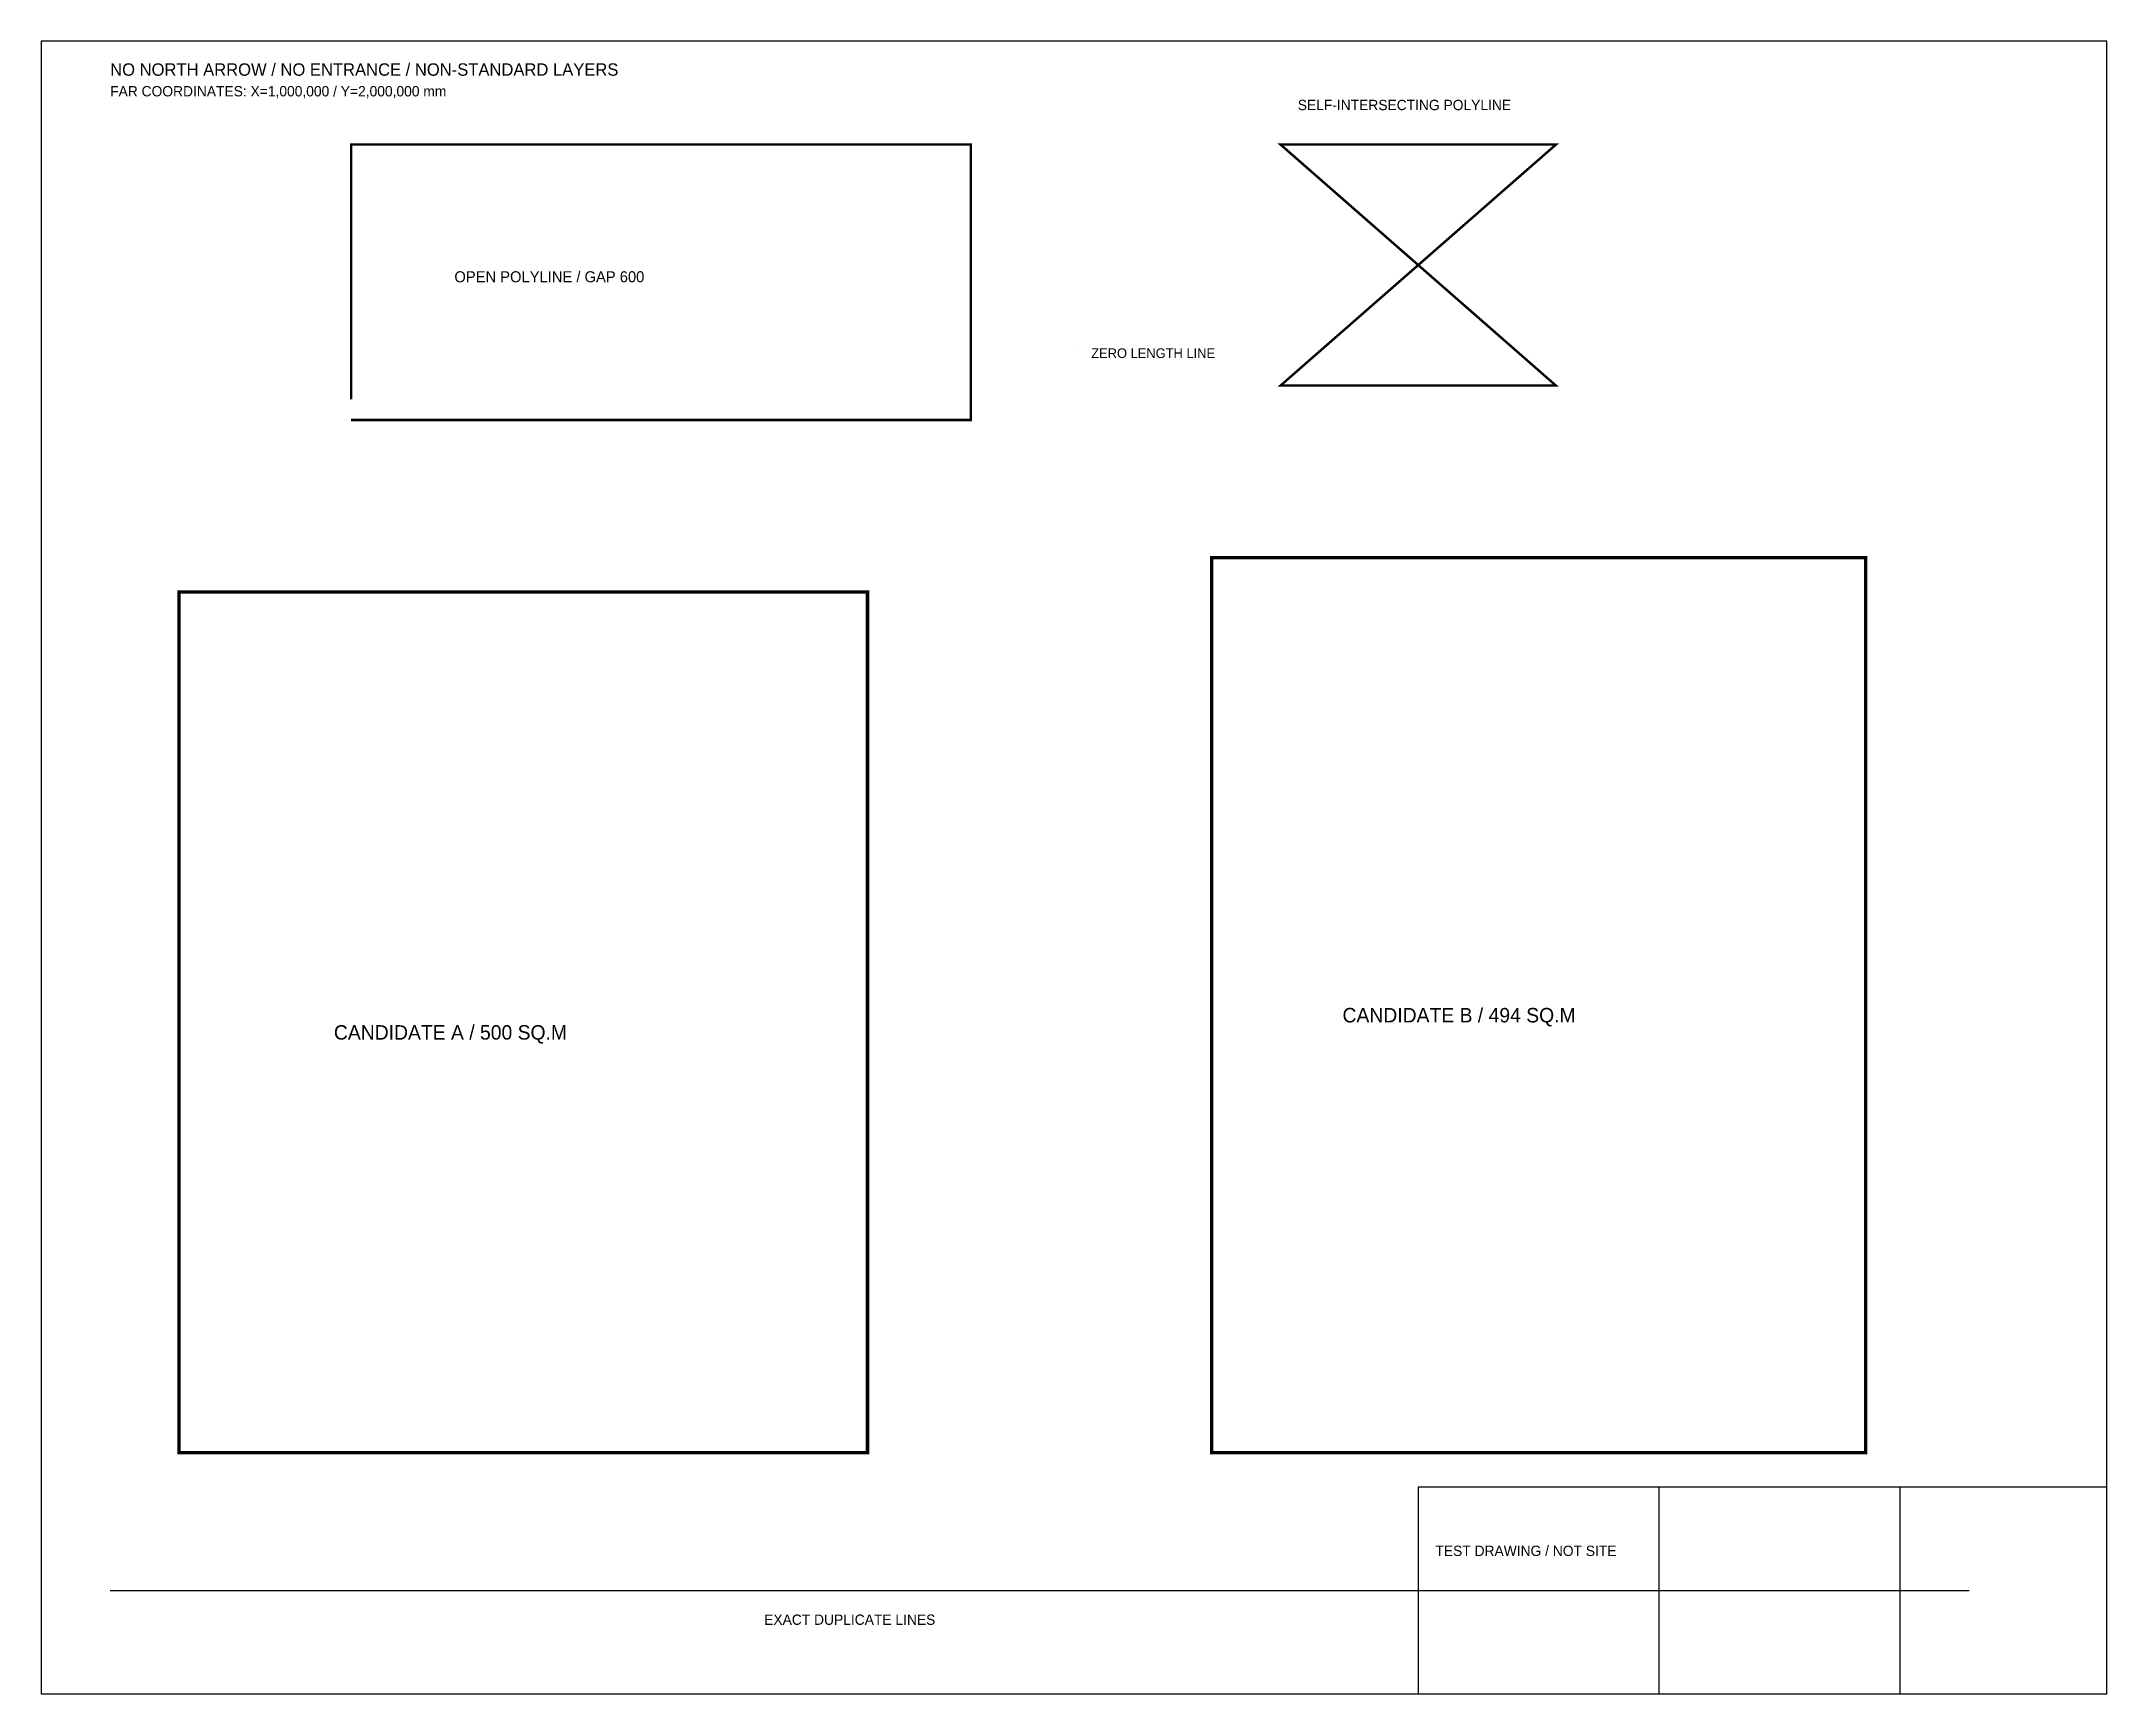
# Model space of a CAD drawing. Header units: millimetres. Extents: x 996000 to 1056000, y 1993000 to 2041000.
import ezdxf

# ---------------------------------------------------------------- set-up
doc = ezdxf.new("R2010")
doc.units = ezdxf.units.MM
for name, color, linetype in [('ANNO', 7, 'CONTINUOUS'), ('BAD_GEOMETRY', 30, 'CONTINUOUS'), ('BORDER_TITLEBLOCK', 9, 'CONTINUOUS'), ('DLDW', 8, 'CONTINUOUS'), ('JZD_A', 1, 'CONTINUOUS'), ('MAYBE_BOUNDARY', 2, 'CONTINUOUS'), ('REDLINE_B', 5, 'CONTINUOUS')]:
    doc.layers.add(name, color=color, linetype=linetype)

msp = doc.modelspace()

# ---------------------------------------------------------------- linework, layer by layer
at = {"layer": 'BAD_GEOMETRY'}
msp.add_line((1026000, 2032000), (1026000, 2032000), dxfattribs=at)
at = {"layer": 'BAD_GEOMETRY', "const_width": 70}
msp.add_lwpolyline([(1032000, 2031000), (1040000, 2038000), (1032000, 2038000), (1040000, 2031000)], close=True, dxfattribs=at)
at = {"layer": 'BORDER_TITLEBLOCK'}
for p, q in [((1043000, 1993000), (1043000, 1999000)), ((1050000, 1993000), (1050000, 1999000))]:
    msp.add_line(p, q, dxfattribs=at)
for points in [[(996000, 1993000), (1056000, 1993000), (1056000, 2041000), (996000, 2041000)], [(1036000, 1993000), (1056000, 1993000), (1056000, 1999000), (1036000, 1999000)]]:
    msp.add_lwpolyline(points, close=True, dxfattribs=at)
at = {"layer": 'DLDW'}
msp.add_line((998000, 1996000), (1052000, 1996000), dxfattribs=at)
msp.add_line((998000, 1996000), (1052000, 1996000), dxfattribs=at)
at = {"layer": 'JZD_A', "const_width": 100}
msp.add_lwpolyline([(1000000, 2000000), (1020000, 2000000), (1020000, 2025000), (1000000, 2025000)], close=True, dxfattribs=at)
at = {"layer": 'MAYBE_BOUNDARY', "const_width": 70}
msp.add_lwpolyline([(1005000, 2030000), (1023000, 2030000), (1023000, 2038000), (1005000, 2038000), (1005000, 2030600)], dxfattribs=at)
at = {"layer": 'REDLINE_B', "const_width": 100}
msp.add_lwpolyline([(1030000, 2000000), (1049000, 2000000), (1049000, 2026000), (1030000, 2026000)], close=True, dxfattribs=at)

# ---------------------------------------------------------------- texts
at = {"layer": 'ANNO'}
for s, height, p in [('NO NORTH ARROW / NO ENTRANCE / NON-STANDARD LAYERS', 360, (998000, 2040000)), ('FAR COORDINATES: X=1,000,000 / Y=2,000,000 mm', 300, (998000, 2039400)), ('SELF-INTERSECTING POLYLINE', 300, (1032500, 2039000)), ('OPEN POLYLINE / GAP 600', 320, (1008000, 2034000)), ('ZERO LENGTH LINE', 280, (1026500, 2031800)), ('CANDIDATE A / 500 SQ.M', 420, (1004500, 2012000)), ('CANDIDATE B / 494 SQ.M', 420, (1033800, 2012500)), ('EXACT DUPLICATE LINES', 300, (1017000, 1995000))]:
    msp.add_text(s, height=height, dxfattribs=at).set_placement(p)
at = {"layer": 'BORDER_TITLEBLOCK'}
msp.add_text('TEST DRAWING / NOT SITE', height=300, dxfattribs=at).set_placement((1036500, 1997000))

doc.saveas('drawing.dxf')
